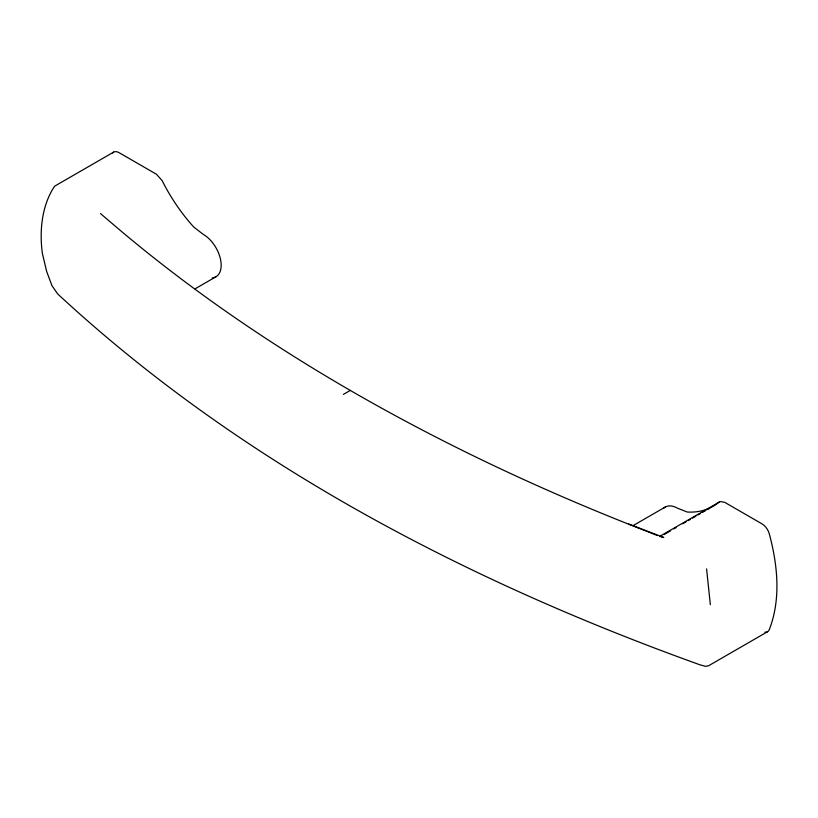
<?xml version="1.0" encoding="UTF-8"?>
<svg xmlns="http://www.w3.org/2000/svg" width="818" height="818" viewBox="0 0 818 818"><rect width="100%" height="100%" fill="white"/><g stroke="black" fill="none" stroke-linecap="round" stroke-linejoin="round"><path stroke-width="1.23" d="M113.6 152.138L54.601 186.197C41.749 205.451 39.336 230.707 42.342 253.283L46.616 271.331L51.963 285.686L57.741 293.989C240.829 463.694 466.577 580.923 700.147 664.881L705.781 666.353L708.552 665.78L767.55 631.711M194.991 288.877L215.962 276.77M343.407 394.388L350.278 390.421M633.193 525.555L665.198 507.078M660.525 535.902L720.188 501.536L724.717 502.334L761.834 523.765A10.91 6.299 60 0 1 769.268 533.714C777.621 564.86 781.19 598.95 769.268 629.666A10.91 6.299 60 0 1 764.932 632.202M663.971 534.614L670.566 530.8M673.868 528.898L676.067 527.63M682.662 523.817L685.965 521.915M688.163 520.647L690.361 519.379M692.56 518.111L695.862 516.199M698.061 514.931L700.259 513.663M702.457 512.395L705.75 510.493M707.959 509.215L710.157 507.947M659.727 536.434L663.797 537.508L628.797 524.031M657.437 535.534L629.88 524.675A1967.075 1135.681 0 0 1 120.42 230.553L100.512 213.58M706.588 568.95L710.351 604.727M709.717 508.05A123.774 71.463 60 0 1 687.253 512.037L677.774 508.326A25.154 14.53 60 0 0 663.664 508.213M719.002 502.14A123.774 71.463 60 0 1 710.719 507.569M112.608 152.976A10.91 6.299 60 0 1 119.316 152.813L156.432 174.234L162.148 180.645A123.774 71.463 60 0 0 193.907 227.21L203.375 234.439A25.154 14.53 60 0 1 220.563 259.582A25.154 14.53 60 0 1 212.271 277.905"/></g></svg>
